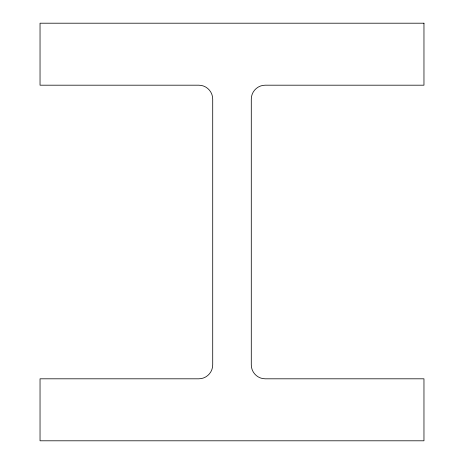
<?xml version="1.0" encoding="UTF-8"?>
<svg xmlns="http://www.w3.org/2000/svg" width="464" height="464" viewBox="0 0 464 464"><rect width="100%" height="100%" fill="white"/><g stroke="black" fill="none" stroke-linecap="round" stroke-linejoin="round"><path stroke-width="0.7" d="M423.963 23.2L40.037 23.2L40.037 85.19L198.737 85.19A13.984 13.984 0 0 1 212.715 99.168L212.715 364.832A13.984 13.984 0 0 1 198.737 378.815L40.037 378.81L40.037 440.8L423.963 440.8L423.963 378.81L265.263 378.81A13.984 13.984 0 0 1 251.285 364.832L251.285 99.168A13.984 13.984 0 0 1 265.263 85.19L423.963 85.19L423.963 23.2"/></g></svg>
